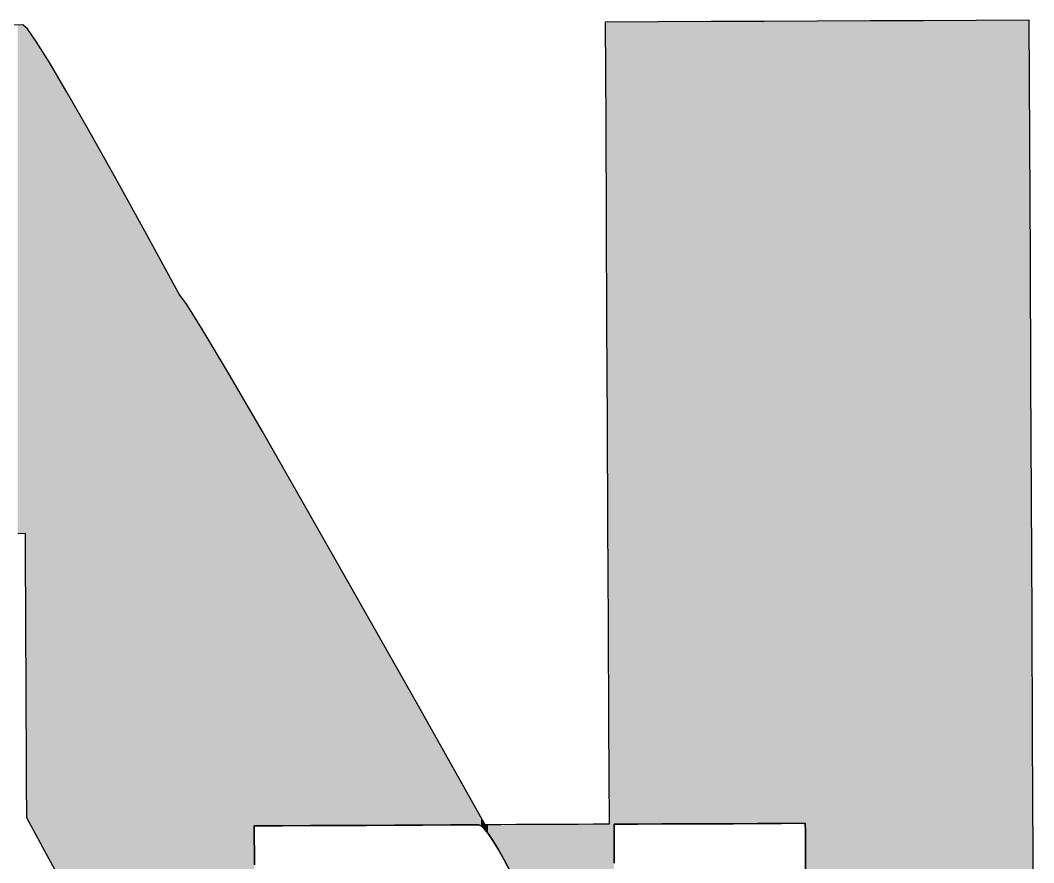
# Model space of a CAD drawing. Extents: x 4.5 to 35.8, y -15.7 to -10.4.
# Drawn here: x 32.096 to 35.246, y -12.997 to -10.378 of the extents above; entities that cross this region are included whole.
import ezdxf

# ---------------------------------------------------------------- set-up
doc = ezdxf.new("R2010")
doc.units = 0
doc.layers.add('LAYER_1', color=7, linetype='CONTINUOUS')

# ---------------------------------------------------------------- blocks, each defined once
blk = doc.blocks.new('*U7')
at = {"layer": 'LAYER_1', "color": 7}
for points in [[(32.1039, -11.9732), (32.0881, -10.3924), (32.1039, -10.3923)], [(32.0881, -11.9733), (32.0881, -10.3924), (32.1039, -11.9732)], [(32.1039, -11.9732), (32.1039, -10.3923), (32.1112, -11.9732)], [(32.1112, -11.9732), (32.1039, -10.3923), (32.1112, -10.399)], [(33.9154, -10.6958), (33.9139, -10.3841), (33.9154, -10.3841)], [(33.9154, -10.6958), (33.9154, -10.3841), (33.9169, -11.0075)], [(33.9169, -11.0075), (33.9154, -10.3841), (33.9169, -10.3841)], [(33.9169, -11.0075), (33.9169, -10.3841), (33.9183, -11.3192)], [(33.9183, -11.3192), (33.9169, -10.3841), (33.9183, -10.3841)], [(33.9183, -11.3192), (33.9183, -10.3841), (33.9198, -11.6308)], [(33.9198, -11.6308), (33.9183, -10.3841), (33.9198, -10.3841)], [(33.9198, -11.6308), (33.9198, -10.3841), (33.9213, -11.9425)], [(33.9213, -11.9425), (33.9198, -10.3841), (33.9213, -10.3841)], [(33.9213, -11.9425), (33.9213, -10.3841), (33.9228, -12.2542)], [(33.9228, -12.2542), (33.9213, -10.3841), (33.9228, -10.3841)], [(33.9228, -12.2542), (33.9228, -10.3841), (33.9231, -12.322)], [(33.9231, -12.322), (33.9228, -10.3841), (33.9231, -10.3841)], [(33.9231, -12.322), (33.9231, -10.3841), (33.9243, -12.5659)], [(33.9243, -12.5659), (33.9231, -10.3841), (33.9243, -10.3841)], [(33.9258, -12.8776), (33.9243, -10.3841), (33.9258, -10.384)], [(33.9243, -12.5659), (33.9243, -10.3841), (33.9258, -12.8776)], [(33.9258, -13.0713), (33.9258, -10.384), (33.931, -13.0712)], [(33.931, -13.0712), (33.9258, -10.384), (33.931, -10.384)], [(33.931, -13.0712), (33.931, -10.384), (33.9412, -13.0712)], [(33.9412, -13.0712), (33.931, -10.384), (33.9412, -10.384)], [(33.9412, -12.8775), (33.9412, -10.384), (33.9413, -12.8775)], [(33.9413, -12.8775), (33.9412, -10.384), (33.9413, -10.384)], [(33.9413, -12.8775), (33.9413, -10.384), (33.9413, -12.8775)], [(33.9413, -12.8775), (33.9413, -10.384), (33.9413, -10.384)], [(33.9413, -12.8775), (33.9413, -10.384), (33.9414, -12.8775)], [(33.9414, -12.8775), (33.9413, -10.384), (33.9414, -10.384)], [(33.9414, -12.8775), (33.9414, -10.384), (33.9415, -12.8775)], [(33.9415, -12.8775), (33.9414, -10.384), (33.9415, -10.384)], [(33.9415, -12.8775), (33.9415, -10.384), (33.9416, -12.8775)], [(33.9416, -12.8775), (33.9415, -10.384), (33.9416, -10.384)], [(33.9416, -12.8775), (33.9416, -10.384), (33.9416, -12.8775)], [(33.9416, -12.8775), (33.9416, -10.384), (33.9416, -10.384)], [(33.9416, -12.8775), (33.9416, -10.384), (33.9417, -12.8775)], [(33.9417, -12.8775), (33.9416, -10.384), (33.9417, -10.384)], [(33.9417, -12.8775), (33.9417, -10.384), (33.9418, -12.8775)], [(33.9418, -12.8775), (33.9417, -10.384), (33.9418, -10.384)], [(33.9418, -12.8775), (33.9418, -10.384), (33.9425, -12.8775)], [(33.9425, -12.8775), (33.9418, -10.384), (33.9425, -10.384)], [(33.9425, -12.8775), (33.9425, -10.384), (33.9444, -12.8775)], [(33.9444, -12.8775), (33.9425, -10.384), (33.9444, -10.384)], [(33.9444, -12.8775), (33.9444, -10.384), (33.9474, -12.8775)], [(33.9474, -12.8775), (33.9444, -10.384), (33.9474, -10.384)], [(33.9516, -12.8774), (33.9474, -10.384), (33.9516, -10.3839)], [(33.9474, -12.8775), (33.9474, -10.384), (33.9516, -12.8774)], [(33.9516, -12.8774), (33.9516, -10.3839), (33.954, -12.8774)], [(33.954, -12.8774), (33.9516, -10.3839), (33.954, -10.3839)], [(33.954, -12.8774), (33.954, -10.3839), (33.957, -12.8774)], [(33.957, -12.8774), (33.954, -10.3839), (33.957, -10.3839)], [(33.957, -12.8774), (33.957, -10.3839), (33.9636, -12.8774)], [(33.9636, -12.8774), (33.957, -10.3839), (33.9636, -10.3839)], [(33.9703, -12.8774), (33.9636, -10.3839), (33.9703, -10.3838)], [(33.9636, -12.8774), (33.9636, -10.3839), (33.9703, -12.8774)], [(33.9703, -12.8774), (33.9703, -10.3838), (33.9713, -12.8773)], [(33.9713, -12.8773), (33.9703, -10.3838), (33.9713, -10.3838)], [(33.9713, -12.8773), (33.9713, -10.3838), (33.9716, -12.8773)], [(33.9716, -12.8773), (33.9713, -10.3838), (33.9716, -10.3838)], [(33.9716, -12.8773), (33.9716, -10.3838), (33.9729, -12.8773)], [(33.9729, -12.8773), (33.9716, -10.3838), (33.9729, -10.3838)], [(33.9729, -12.8773), (33.9729, -10.3838), (33.9742, -12.8773)], [(33.9742, -12.8773), (33.9729, -10.3838), (33.9742, -10.3838)], [(33.9742, -12.8773), (33.9742, -10.3838), (33.9754, -12.8773)], [(33.9754, -12.8773), (33.9742, -10.3838), (33.9754, -10.3838)], [(33.9754, -12.8773), (33.9754, -10.3838), (33.9767, -12.8773)], [(33.9767, -12.8773), (33.9754, -10.3838), (33.9767, -10.3838)], [(33.9767, -12.8773), (33.9767, -10.3838), (33.978, -12.8773)], [(33.978, -12.8773), (33.9767, -10.3838), (33.978, -10.3838)], [(33.978, -12.8773), (33.978, -10.3838), (33.9793, -12.8773)], [(33.9793, -12.8773), (33.978, -10.3838), (33.9793, -10.3838)], [(33.9793, -12.8773), (33.9793, -10.3838), (33.9803, -12.8773)], [(33.9803, -12.8773), (33.9793, -10.3838), (33.9803, -10.3838)], [(33.9803, -12.8773), (33.9803, -10.3838), (33.9803, -12.8773)], [(33.9803, -12.8773), (33.9803, -10.3838), (33.9803, -10.3838)], [(33.9803, -12.8773), (33.9803, -10.3838), (33.9803, -12.8773)], [(33.9803, -12.8773), (33.9803, -10.3838), (33.9803, -10.3838)], [(33.9803, -12.8773), (33.9803, -10.3838), (33.9804, -12.8773)], [(33.9804, -12.8773), (33.9803, -10.3838), (33.9804, -10.3838)], [(33.9804, -12.8773), (33.9804, -10.3838), (33.9804, -12.8773)], [(33.9804, -12.8773), (33.9804, -10.3838), (33.9804, -10.3838)], [(33.9804, -12.8773), (33.9804, -10.3838), (33.9804, -12.8773)], [(33.9804, -12.8773), (33.9804, -10.3838), (33.9804, -10.3838)], [(33.9804, -12.8773), (33.9804, -10.3838), (33.9805, -12.8773)], [(33.9805, -12.8773), (33.9804, -10.3838), (33.9805, -10.3838)], [(34.0155, -12.8771), (33.9805, -10.3838), (34.0155, -10.3836)], [(33.9805, -12.8773), (33.9805, -10.3838), (33.9805, -12.8773)], [(33.9805, -12.8773), (33.9805, -10.3838), (33.9805, -10.3838)], [(33.9805, -12.8773), (33.9805, -10.3838), (33.9805, -12.8773)], [(33.9805, -12.8773), (33.9805, -10.3838), (33.9805, -10.3838)], [(33.9805, -12.8773), (33.9805, -10.3838), (34.0155, -12.8771)], [(34.0155, -12.8771), (34.0155, -10.3836), (34.0161, -12.8771)], [(34.0161, -12.8771), (34.0155, -10.3836), (34.0161, -10.3836)], [(34.0786, -12.8768), (34.0161, -10.3836), (34.0786, -10.3834)], [(34.0161, -12.8771), (34.0161, -10.3836), (34.0786, -12.8768)], [(34.0898, -12.8768), (34.0786, -10.3834), (34.0898, -10.3833)], [(34.0786, -12.8768), (34.0786, -10.3834), (34.0898, -12.8768)], [(34.0898, -12.8768), (34.0898, -10.3833), (34.0905, -12.8768)], [(34.0905, -12.8768), (34.0898, -10.3833), (34.0905, -10.3833)], [(34.1642, -12.8765), (34.0905, -10.3833), (34.1642, -10.383)], [(34.0905, -12.8768), (34.0905, -10.3833), (34.1642, -12.8765)], [(34.1642, -12.8765), (34.1642, -10.383), (34.1649, -12.8765)], [(34.1649, -12.8765), (34.1642, -10.383), (34.1649, -10.383)], [(34.1649, -12.8765), (34.1649, -10.383), (34.1699, -12.8764)], [(34.1699, -12.8764), (34.1649, -10.383), (34.1699, -10.383)], [(34.2385, -12.8761), (34.1699, -10.383), (34.2385, -10.3827)], [(34.1699, -12.8764), (34.1699, -10.383), (34.2385, -12.8761)], [(34.2385, -12.8761), (34.2385, -10.3827), (34.2392, -12.8761)], [(34.2392, -12.8761), (34.2385, -10.3827), (34.2392, -10.3827)], [(34.2434, -12.8761), (34.2392, -10.3827), (34.2434, -10.3826)], [(34.2392, -12.8761), (34.2392, -10.3827), (34.2434, -12.8761)], [(34.3128, -12.8758), (34.2434, -10.3826), (34.3128, -10.3823)], [(34.2434, -12.8761), (34.2434, -10.3826), (34.3128, -12.8758)], [(34.3128, -12.8758), (34.3128, -10.3823), (34.3136, -12.8758)], [(34.3136, -12.8758), (34.3128, -10.3823), (34.3136, -10.3823)], [(34.3871, -12.8754), (34.3136, -10.3823), (34.3871, -10.382)], [(34.3136, -12.8758), (34.3136, -10.3823), (34.3871, -12.8754)], [(34.3871, -12.8754), (34.3871, -10.382), (34.3879, -12.8754)], [(34.3879, -12.8754), (34.3871, -10.382), (34.3879, -10.382)], [(34.4081, -12.8753), (34.3879, -10.382), (34.4081, -10.3819)], [(34.3879, -12.8754), (34.3879, -10.382), (34.4081, -12.8753)], [(34.4081, -12.8753), (34.4081, -10.3819), (34.4166, -12.8753)], [(34.4166, -12.8753), (34.4081, -10.3819), (34.4166, -10.3819)], [(34.4614, -12.8751), (34.4166, -10.3819), (34.4614, -10.3817)], [(34.4166, -12.8753), (34.4166, -10.3819), (34.4614, -12.8751)], [(34.4614, -12.8751), (34.4614, -10.3817), (34.4623, -12.8751)], [(34.4623, -12.8751), (34.4614, -10.3817), (34.4623, -10.3817)], [(34.5358, -12.8747), (34.4623, -10.3817), (34.5358, -10.3814)], [(34.4623, -12.8751), (34.4623, -10.3817), (34.5358, -12.8747)], [(34.5358, -12.8747), (34.5358, -10.3814), (34.5359, -12.899)], [(34.5359, -12.899), (34.5358, -10.3814), (34.5359, -10.3814)], [(34.5359, -12.899), (34.5359, -10.3814), (34.536, -12.9232)], [(34.536, -12.9232), (34.5359, -10.3814), (34.536, -10.3814)], [(34.536, -12.9232), (34.536, -10.3814), (34.5361, -12.9474)], [(34.5361, -12.9474), (34.536, -10.3814), (34.5361, -10.3814)], [(34.5361, -12.9474), (34.5361, -10.3814), (34.5362, -12.9717)], [(34.5362, -12.9717), (34.5361, -10.3814), (34.5362, -10.3814)], [(34.5362, -12.9717), (34.5362, -10.3814), (34.5363, -12.9959)], [(34.5363, -12.9959), (34.5362, -10.3814), (34.5363, -10.3814)], [(34.5363, -12.9959), (34.5363, -10.3814), (34.5364, -13.0201)], [(34.5364, -13.0201), (34.5363, -10.3814), (34.5364, -10.3814)], [(34.5364, -13.0201), (34.5364, -10.3814), (34.5365, -13.0444)], [(34.5365, -13.0444), (34.5364, -10.3814), (34.5365, -10.3814)], [(34.5365, -13.0444), (34.5365, -10.3814), (34.5366, -13.0686)], [(34.5366, -13.0686), (34.5365, -10.3814), (34.5366, -10.3814)], [(34.5729, -15.4196), (34.5366, -10.3814), (34.5729, -10.3812)], [(34.5366, -15.4198), (34.5366, -10.3814), (34.5729, -15.4196)], [(34.6634, -15.4192), (34.5729, -10.3812), (34.6634, -10.3808)], [(34.5729, -15.4196), (34.5729, -10.3812), (34.6634, -15.4192)], [(34.7377, -15.4188), (34.6634, -10.3808), (34.7377, -10.3805)], [(34.6634, -15.4192), (34.6634, -10.3808), (34.7377, -15.4188)], [(34.8663, -15.4182), (34.7377, -10.3805), (34.8663, -10.3799)], [(34.7377, -15.4188), (34.7377, -10.3805), (34.8663, -15.4182)], [(34.8663, -14.5056), (34.8663, -10.3799), (34.8664, -14.5056)], [(34.8664, -14.5056), (34.8663, -10.3799), (34.8664, -10.3799)], [(34.8664, -14.5056), (34.8664, -10.3799), (34.8665, -14.5056)], [(34.8665, -14.5056), (34.8664, -10.3799), (34.8665, -10.3799)], [(34.8665, -14.5056), (34.8665, -10.3799), (34.8667, -14.5056)], [(34.8667, -14.5056), (34.8665, -10.3799), (34.8667, -10.3799)], [(34.8667, -14.5056), (34.8667, -10.3799), (34.8668, -14.5056)], [(34.8668, -14.5056), (34.8667, -10.3799), (34.8668, -10.3799)], [(34.8668, -14.5056), (34.8668, -10.3799), (34.8669, -14.5056)], [(34.8669, -14.5056), (34.8668, -10.3799), (34.8669, -10.3799)], [(34.8669, -14.5056), (34.8669, -10.3799), (34.8671, -14.5056)], [(34.8671, -14.5056), (34.8669, -10.3799), (34.8671, -10.3799)], [(34.8671, -14.5056), (34.8671, -10.3799), (34.8672, -14.5056)], [(34.8672, -14.5056), (34.8671, -10.3799), (34.8672, -10.3799)], [(34.8672, -14.5056), (34.8672, -10.3799), (34.8673, -14.5056)], [(34.8673, -14.5056), (34.8672, -10.3799), (34.8673, -10.3799)], [(34.9024, -14.5054), (34.8673, -10.3799), (34.9024, -10.3797)], [(34.8673, -14.5056), (34.8673, -10.3799), (34.9024, -14.5054)], [(34.9024, -14.5054), (34.9024, -10.3797), (34.9101, -14.5054)], [(34.9101, -14.5054), (34.9024, -10.3797), (34.9101, -10.3797)], [(34.9329, -14.5053), (34.9101, -10.3797), (34.9329, -10.3796)], [(34.9101, -14.5054), (34.9101, -10.3797), (34.9329, -14.5053)], [(34.9329, -14.5053), (34.9329, -10.3796), (34.934, -14.5052)], [(34.934, -14.5052), (34.9329, -10.3796), (34.934, -10.3796)], [(34.9996, -14.505), (34.934, -10.3796), (34.9996, -10.3793)], [(34.934, -14.5052), (34.934, -10.3796), (34.9996, -14.505)], [(34.9996, -14.505), (34.9996, -10.3793), (35.0006, -14.5049)], [(35.0006, -14.5049), (34.9996, -10.3793), (35.0006, -10.3793)], [(35.0662, -14.5046), (35.0006, -10.3793), (35.0662, -10.379)], [(35.0006, -14.5049), (35.0006, -10.3793), (35.0662, -14.5046)], [(35.0662, -14.5046), (35.0662, -10.379), (35.0672, -14.5046)], [(35.0672, -14.5046), (35.0662, -10.379), (35.0672, -10.379)], [(35.0672, -14.5046), (35.0672, -10.379), (35.0673, -14.5046)], [(35.0673, -14.5046), (35.0672, -10.379), (35.0673, -10.379)], [(35.1329, -14.5043), (35.0673, -10.379), (35.1329, -10.3787)], [(35.0673, -14.5046), (35.0673, -10.379), (35.1329, -14.5043)], [(35.1329, -14.5043), (35.1329, -10.3787), (35.134, -14.5043)], [(35.134, -14.5043), (35.1329, -10.3787), (35.134, -10.3787)], [(35.1569, -14.5042), (35.134, -10.3787), (35.1569, -10.3786)], [(35.134, -14.5043), (35.134, -10.3787), (35.1569, -14.5042)], [(35.1996, -14.504), (35.1569, -10.3786), (35.1996, -10.3784)], [(35.1569, -14.5042), (35.1569, -10.3786), (35.1996, -14.504)], [(35.1996, -14.504), (35.1996, -10.3784), (35.2006, -14.504)], [(35.2006, -14.504), (35.1996, -10.3784), (35.2006, -10.3784)], [(35.2319, -14.5039), (35.2006, -10.3784), (35.2319, -10.3783)], [(35.2006, -14.504), (35.2006, -10.3784), (35.2319, -14.5039)], [(35.2319, -14.5039), (35.2319, -10.3783), (35.2336, -14.5039)], [(35.2336, -14.5039), (35.2319, -10.3783), (35.2336, -10.7493)], [(32.1112, -11.9732), (32.1112, -10.399), (32.1117, -12.0837)], [(32.1117, -12.0837), (32.1112, -10.399), (32.1117, -10.3994)], [(32.1117, -12.0837), (32.1117, -10.3994), (32.1122, -12.1941)], [(32.1122, -12.1941), (32.1117, -10.3994), (32.1122, -10.3999)], [(32.1122, -12.1941), (32.1122, -10.3999), (32.1127, -12.3046)], [(32.1127, -12.3046), (32.1122, -10.3999), (32.1127, -10.4004)], [(32.1127, -12.3046), (32.1127, -10.4004), (32.1133, -12.4151)], [(32.1133, -12.4151), (32.1127, -10.4004), (32.1133, -10.4009)], [(32.1133, -12.4151), (32.1133, -10.4009), (32.1138, -12.5255)], [(32.1138, -12.5255), (32.1133, -10.4009), (32.1138, -10.4013)], [(32.1138, -12.5255), (32.1138, -10.4013), (32.1143, -12.636)], [(32.1143, -12.636), (32.1138, -10.4013), (32.1143, -10.4018)], [(32.1143, -12.636), (32.1143, -10.4018), (32.1148, -12.7465)], [(32.1148, -12.7465), (32.1143, -10.4018), (32.1148, -10.4023)], [(32.1148, -12.7465), (32.1148, -10.4023), (32.1153, -12.8569)], [(32.1153, -12.8569), (32.1148, -10.4023), (32.1153, -10.4027)], [(32.1153, -12.8569), (32.1153, -10.4027), (32.1183, -12.8623)], [(32.1183, -12.8623), (32.1153, -10.4027), (32.1183, -10.4054)], [(32.1183, -12.8623), (32.1183, -10.4054), (32.1459, -12.9134)], [(32.1459, -12.9134), (32.1183, -10.4054), (32.1459, -10.4446)], [(32.1459, -12.9134), (32.1459, -10.4446), (32.1848, -12.9853)], [(32.1848, -12.9853), (32.1459, -10.4446), (32.1848, -10.5069)], [(32.1848, -12.9853), (32.1848, -10.5069), (32.1868, -12.9889)], [(32.1868, -12.9889), (32.1848, -10.5069), (32.1868, -10.5101)], [(32.1868, -12.9889), (32.1868, -10.5101), (32.2409, -13.0871)], [(32.2409, -13.0871), (32.1868, -10.5101), (32.2409, -10.6016)], [(32.2409, -13.0871), (32.2409, -10.6016), (32.2687, -13.1375)], [(32.2687, -13.1375), (32.2409, -10.6016), (32.2687, -10.6503)], [(32.2687, -13.1375), (32.2687, -10.6503), (32.3082, -13.2083)], [(32.3082, -13.2083), (32.2687, -10.6503), (32.3082, -10.7194)], [(32.3082, -13.2083), (32.3082, -10.7194), (32.3671, -13.3135)], [(32.3671, -13.3135), (32.3082, -10.7194), (32.3671, -10.8244)], [(35.2336, -14.5039), (35.2336, -10.7493), (35.2353, -14.5039)], [(35.2353, -14.5039), (35.2336, -10.7493), (35.2353, -11.1204)], [(32.3671, -13.3135), (32.3671, -10.8244), (32.3889, -13.3521)], [(32.3889, -13.3521), (32.3671, -10.8244), (32.3889, -10.8633)], [(32.3889, -13.3521), (32.3889, -10.8633), (32.48, -13.5133)], [(32.48, -13.5133), (32.3889, -10.8633), (32.48, -11.0284)], [(32.48, -13.5133), (32.48, -11.0284), (32.4828, -13.5182)], [(32.4828, -13.5182), (32.48, -11.0284), (32.4828, -11.0335)], [(32.4828, -13.5182), (32.4828, -11.0335), (32.5898, -13.7061)], [(32.5898, -13.7061), (32.4828, -11.0335), (32.5898, -11.2298)], [(35.2353, -14.5039), (35.2353, -11.1204), (35.2371, -14.5038)], [(35.2371, -14.5038), (35.2353, -11.1204), (35.2371, -11.4914)], [(32.5898, -13.7061), (32.5898, -11.2298), (32.6074, -13.7369)], [(32.6074, -13.7369), (32.5898, -11.2298), (32.6074, -11.2534)], [(32.6074, -13.7369), (32.6074, -11.2534), (32.6138, -13.7481)], [(32.6138, -13.7481), (32.6074, -11.2534), (32.6138, -11.262)], [(32.6138, -13.7481), (32.6138, -11.262), (32.6648, -13.837)], [(32.6648, -13.837), (32.6138, -11.262), (32.6648, -11.3438)], [(32.6648, -13.837), (32.6648, -11.3438), (32.743, -13.9731)], [(32.743, -13.9731), (32.6648, -11.3438), (32.743, -11.4754)], [(32.743, -13.9731), (32.743, -11.4754), (32.7494, -13.9843)], [(32.7494, -13.9843), (32.743, -11.4754), (32.7494, -11.4865)], [(32.7494, -13.9843), (32.7494, -11.4865), (32.8232, -14.1122)], [(32.8232, -14.1122), (32.7494, -11.4865), (32.8232, -11.6136)], [(35.2371, -14.5038), (35.2371, -11.4914), (35.2388, -14.5038)], [(35.2388, -14.5038), (35.2371, -11.4914), (35.2388, -11.8625)], [(32.8232, -12.8824), (32.8232, -11.6136), (32.8233, -12.8824)], [(32.8233, -12.8824), (32.8232, -11.6136), (32.8233, -11.6138)], [(32.8233, -12.8824), (32.8233, -11.6138), (32.8234, -12.8824)], [(32.8234, -12.8824), (32.8233, -11.6138), (32.8234, -11.6139)], [(32.8234, -12.8824), (32.8234, -11.6139), (32.8235, -12.8824)], [(32.8235, -12.8824), (32.8234, -11.6139), (32.8235, -11.6141)], [(32.8235, -12.8824), (32.8235, -11.6141), (32.8237, -12.8824)], [(32.8237, -12.8824), (32.8235, -11.6141), (32.8237, -11.6143)], [(32.8237, -12.8824), (32.8237, -11.6143), (32.8238, -12.8824)], [(32.8238, -12.8824), (32.8237, -11.6143), (32.8238, -11.6145)], [(32.8238, -12.8824), (32.8238, -11.6145), (32.8239, -12.8824)], [(32.8239, -12.8824), (32.8238, -11.6145), (32.8239, -11.6147)], [(32.8239, -12.8824), (32.8239, -11.6147), (32.824, -12.8824)], [(32.824, -12.8824), (32.8239, -11.6147), (32.824, -11.6149)], [(32.824, -12.8824), (32.824, -11.6149), (32.8241, -12.8824)], [(32.8241, -12.8824), (32.824, -11.6149), (32.8241, -11.6151)], [(32.8241, -12.8824), (32.8241, -11.6151), (32.8483, -12.8823)], [(32.8483, -12.8823), (32.8241, -11.6151), (32.8483, -11.6568)], [(32.8483, -12.8823), (32.8483, -11.6568), (32.9059, -12.8821)], [(32.9059, -12.8821), (32.8483, -11.6568), (32.9059, -11.7572)], [(32.9059, -12.8821), (32.9059, -11.7572), (32.9104, -12.8821)], [(32.9104, -12.8821), (32.9059, -11.7572), (32.9104, -11.7651)], [(32.9104, -12.8821), (32.9104, -11.7651), (32.9266, -12.882)], [(32.9266, -12.882), (32.9104, -11.7651), (32.9266, -11.7934)], [(32.9266, -12.882), (32.9266, -11.7934), (32.9807, -12.8818)], [(32.9807, -12.8818), (32.9266, -11.7934), (32.9807, -11.8878)], [(35.2388, -14.5038), (35.2388, -11.8625), (35.2405, -14.5038)], [(35.2405, -14.5038), (35.2388, -11.8625), (35.2405, -12.2335)], [(32.9807, -12.8818), (32.9807, -11.8878), (32.9976, -12.8817)], [(32.9976, -12.8817), (32.9807, -11.8878), (32.9976, -11.9174)], [(32.9976, -12.8817), (32.9976, -11.9174), (33.0291, -12.8816)], [(33.0291, -12.8816), (32.9976, -11.9174), (33.0291, -11.9729)], [(33.0291, -12.8816), (33.0291, -11.9729), (33.077, -12.8814)], [(33.077, -12.8814), (33.0291, -11.9729), (33.077, -12.0571)], [(33.077, -12.8814), (33.077, -12.0571), (33.0848, -12.8813)], [(33.0848, -12.8813), (33.077, -12.0571), (33.0848, -12.0708)], [(33.0848, -12.8813), (33.0848, -12.0708), (33.1206, -12.8812)], [(33.1206, -12.8812), (33.0848, -12.0708), (33.1206, -12.1337)], [(33.1206, -12.8812), (33.1206, -12.1337), (33.1317, -12.8811)], [(33.1317, -12.8811), (33.1206, -12.1337), (33.1317, -12.1533)], [(33.1317, -12.8811), (33.1317, -12.1533), (33.1404, -12.8811)], [(33.1404, -12.8811), (33.1317, -12.1533), (33.1404, -12.1686)], [(33.1404, -12.8811), (33.1404, -12.1686), (33.1641, -12.881)], [(33.1641, -12.881), (33.1404, -12.1686), (33.1641, -12.2106)], [(33.1641, -12.881), (33.1641, -12.2106), (33.1719, -12.881)], [(33.1719, -12.881), (33.1641, -12.2106), (33.1719, -12.2244)], [(33.1719, -12.881), (33.1719, -12.2244), (33.2077, -12.8808)], [(33.2077, -12.8808), (33.1719, -12.2244), (33.2077, -12.2877)], [(35.2405, -14.5038), (35.2405, -12.2335), (35.2422, -14.5038)], [(35.2422, -14.5038), (35.2405, -12.2335), (35.2422, -12.6045)], [(33.2077, -12.8808), (33.2077, -12.2877), (33.2342, -12.8807)], [(33.2342, -12.8807), (33.2077, -12.2877), (33.2342, -12.3346)], [(33.2342, -12.8807), (33.2342, -12.3346), (33.2513, -12.8806)], [(33.2513, -12.8806), (33.2342, -12.3346), (33.2513, -12.3649)], [(33.2513, -12.8806), (33.2513, -12.3649), (33.2591, -12.8806)], [(33.2591, -12.8806), (33.2513, -12.3649), (33.2591, -12.3787)], [(33.2591, -12.8806), (33.2591, -12.3787), (33.2949, -12.8805)], [(33.2949, -12.8805), (33.2591, -12.3787), (33.2949, -12.4419)], [(33.2949, -12.8805), (33.2949, -12.4419), (33.3271, -12.8803)], [(33.3271, -12.8803), (33.2949, -12.4419), (33.3271, -12.499)], [(33.3271, -12.8803), (33.3271, -12.499), (33.3367, -12.8803)], [(33.3367, -12.8803), (33.3271, -12.499), (33.3367, -12.516)], [(33.3367, -12.8803), (33.3367, -12.516), (33.3384, -12.8803)], [(33.3384, -12.8803), (33.3367, -12.516), (33.3384, -12.5191)], [(33.3384, -12.8803), (33.3384, -12.5191), (33.3463, -12.8802)], [(33.3463, -12.8802), (33.3384, -12.5191), (33.3463, -12.5331)], [(33.3463, -12.8802), (33.3463, -12.5331), (33.382, -12.8801)], [(33.382, -12.8801), (33.3463, -12.5331), (33.382, -12.5965)], [(33.382, -12.8801), (33.382, -12.5965), (33.4256, -12.8799)], [(33.4256, -12.8799), (33.382, -12.5965), (33.4256, -12.6739)], [(35.2422, -14.5038), (35.2422, -12.6045), (35.2439, -14.5038)], [(35.2439, -14.5038), (35.2422, -12.6045), (35.2439, -12.9756)], [(33.4256, -12.8799), (33.4256, -12.6739), (33.4261, -12.8799)], [(33.4261, -12.8799), (33.4256, -12.6739), (33.4261, -12.6748)], [(33.4261, -12.8799), (33.4261, -12.6748), (33.4266, -12.8799)], [(33.4266, -12.8799), (33.4261, -12.6748), (33.4266, -12.6757)], [(33.4266, -12.8799), (33.4266, -12.6757), (33.4271, -12.8799)], [(33.4271, -12.8799), (33.4266, -12.6757), (33.4271, -12.6766)], [(33.4271, -12.8799), (33.4271, -12.6766), (33.4276, -12.8799)], [(33.4276, -12.8799), (33.4271, -12.6766), (33.4276, -12.6775)], [(33.4276, -12.8799), (33.4276, -12.6775), (33.4281, -12.8799)], [(33.4281, -12.8799), (33.4276, -12.6775), (33.4281, -12.6784)], [(33.4281, -12.8799), (33.4281, -12.6784), (33.4286, -12.8799)], [(33.4286, -12.8799), (33.4281, -12.6784), (33.4286, -12.6793)], [(33.4286, -12.8799), (33.4286, -12.6793), (33.4291, -12.8799)], [(33.4291, -12.8799), (33.4286, -12.6793), (33.4291, -12.6801)], [(33.4291, -12.8799), (33.4291, -12.6801), (33.4296, -12.8799)], [(33.4296, -12.8799), (33.4291, -12.6801), (33.4296, -12.681)], [(33.4296, -12.8799), (33.4296, -12.681), (33.4335, -12.8799)], [(33.4335, -12.8799), (33.4296, -12.681), (33.4335, -12.688)], [(33.4335, -12.8799), (33.4335, -12.688), (33.4393, -12.8799)], [(33.4393, -12.8799), (33.4335, -12.688), (33.4393, -12.6982)], [(33.4393, -12.8799), (33.4393, -12.6982), (33.5207, -12.8795)], [(33.5207, -12.8795), (33.4393, -12.6982), (33.5207, -12.8429)], [(33.5207, -12.8795), (33.5207, -12.8429), (33.5281, -12.8825)], [(33.5281, -12.8825), (33.5207, -12.8429), (33.5281, -12.8562)], [(33.5281, -12.8825), (33.5281, -12.8562), (33.5379, -12.8915)], [(33.5379, -12.8915), (33.5281, -12.8562), (33.5379, -12.8736)], [(33.5379, -12.8915), (33.5379, -12.8736), (33.5411, -12.8954)], [(33.5411, -12.8954), (33.5379, -12.8736), (33.5411, -12.8792)], [(33.5411, -12.8954), (33.5411, -12.8792), (33.5418, -12.8963)], [(33.5418, -12.8963), (33.5411, -12.8792), (33.5418, -12.8792)], [(33.5418, -12.8963), (33.5418, -12.8792), (33.55, -12.9066)], [(33.55, -12.9066), (33.5418, -12.8792), (33.55, -12.8792)], [(33.5644, -12.9277), (33.55, -12.8792), (33.5644, -12.8791)], [(33.55, -12.9066), (33.55, -12.8792), (33.5644, -12.9277)], [(33.581, -12.9549), (33.5644, -12.8791), (33.581, -12.879)], [(33.5644, -12.9277), (33.5644, -12.8791), (33.581, -12.9549)], [(33.581, -12.9549), (33.581, -12.879), (33.5892, -12.9693)], [(33.5892, -12.9693), (33.581, -12.879), (33.5892, -12.879)], [(33.5892, -12.9693), (33.5892, -12.879), (33.5999, -12.9881)], [(33.5999, -12.9881), (33.5892, -12.879), (33.5999, -12.879)], [(33.621, -13.0273), (33.5999, -12.879), (33.621, -12.8789)], [(33.5999, -12.9881), (33.5999, -12.879), (33.621, -13.0273)], [(33.6373, -13.0589), (33.621, -12.8789), (33.6373, -12.8788)], [(33.621, -13.0273), (33.621, -12.8789), (33.6373, -13.0589)], [(33.6373, -13.0589), (33.6373, -12.8788), (33.6443, -13.0725)], [(33.6443, -13.0725), (33.6373, -12.8788), (33.6443, -12.8788)], [(33.6548, -15.4239), (33.6443, -12.8788), (33.6548, -12.8787)], [(33.6443, -15.4239), (33.6443, -12.8788), (33.6548, -15.4239)], [(33.6763, -13.0725), (33.6548, -12.8787), (33.6763, -12.8786)], [(33.6548, -13.0727), (33.6548, -12.8787), (33.6763, -13.0725)], [(33.6763, -13.0725), (33.6763, -12.8786), (33.6853, -13.0725)], [(33.6853, -13.0725), (33.6763, -12.8786), (33.6853, -12.8786)], [(33.6853, -13.0725), (33.6853, -12.8786), (33.6906, -13.0725)], [(33.6906, -13.0725), (33.6853, -12.8786), (33.6906, -12.8786)], [(33.7174, -13.0723), (33.6906, -12.8786), (33.7174, -12.8785)], [(33.6906, -13.0725), (33.6906, -12.8786), (33.7174, -13.0723)], [(33.7265, -13.0723), (33.7174, -12.8785), (33.7265, -12.8784)], [(33.7174, -13.0723), (33.7174, -12.8785), (33.7265, -13.0723)], [(33.7265, -13.0723), (33.7265, -12.8784), (33.7334, -13.0723)], [(33.7334, -13.0723), (33.7265, -12.8784), (33.7334, -12.8784)], [(33.7624, -13.0721), (33.7334, -12.8784), (33.7624, -12.8783)], [(33.7334, -13.0723), (33.7334, -12.8784), (33.7624, -13.0721)], [(33.7733, -13.0721), (33.7624, -12.8783), (33.7733, -12.8782)], [(33.7624, -13.0721), (33.7624, -12.8783), (33.7733, -13.0721)], [(33.7733, -13.0721), (33.7733, -12.8782), (33.7815, -13.072)], [(33.7815, -13.072), (33.7733, -12.8782), (33.7815, -12.8782)], [(33.7983, -13.0719), (33.7815, -12.8782), (33.7983, -12.8781)], [(33.7815, -13.072), (33.7815, -12.8782), (33.7983, -13.0719)], [(33.8227, -13.0718), (33.7983, -12.8781), (33.8227, -12.878)], [(33.7983, -13.0719), (33.7983, -12.8781), (33.8227, -13.0718)], [(33.8227, -13.0718), (33.8227, -12.878), (33.8296, -13.0718)], [(33.8296, -13.0718), (33.8227, -12.878), (33.8296, -12.878)], [(33.8296, -13.0718), (33.8296, -12.878), (33.8342, -13.0717)], [(33.8342, -13.0717), (33.8296, -12.878), (33.8342, -12.878)], [(33.8654, -13.0716), (33.8342, -12.878), (33.8654, -12.8778)], [(33.8342, -13.0717), (33.8342, -12.878), (33.8654, -13.0716)], [(33.8654, -13.0716), (33.8654, -12.8778), (33.87, -13.0716)], [(33.87, -13.0716), (33.8654, -12.8778), (33.87, -12.8778)], [(33.87, -13.0716), (33.87, -12.8778), (33.8777, -13.0715)], [(33.8777, -13.0715), (33.87, -12.8778), (33.8777, -12.8778)], [(33.9015, -13.0714), (33.8777, -12.8778), (33.9015, -12.8777)], [(33.8777, -13.0715), (33.8777, -12.8778), (33.9015, -13.0714)], [(33.9015, -13.0714), (33.9015, -12.8777), (33.9059, -13.0714)], [(33.9059, -13.0714), (33.9015, -12.8777), (33.9059, -12.8777)], [(33.9139, -13.0713), (33.9059, -12.8777), (33.9139, -12.8776)], [(33.9059, -13.0714), (33.9059, -12.8777), (33.9139, -13.0713)], [(33.9139, -13.0713), (33.9139, -12.8776), (33.9154, -13.0713)], [(33.9154, -13.0713), (33.9139, -12.8776), (33.9154, -12.8776)], [(33.9154, -13.0713), (33.9154, -12.8776), (33.9169, -13.0713)], [(33.9169, -13.0713), (33.9154, -12.8776), (33.9169, -12.8776)], [(33.9169, -13.0713), (33.9169, -12.8776), (33.9183, -13.0713)], [(33.9183, -13.0713), (33.9169, -12.8776), (33.9183, -12.8776)], [(33.9183, -13.0713), (33.9183, -12.8776), (33.9198, -13.0713)], [(33.9198, -13.0713), (33.9183, -12.8776), (33.9198, -12.8776)], [(33.9198, -13.0713), (33.9198, -12.8776), (33.9213, -13.0713)], [(33.9213, -13.0713), (33.9198, -12.8776), (33.9213, -12.8776)], [(33.9213, -13.0713), (33.9213, -12.8776), (33.9228, -13.0713)], [(33.9228, -13.0713), (33.9213, -12.8776), (33.9228, -12.8776)], [(33.9228, -13.0713), (33.9228, -12.8776), (33.9231, -13.0713)], [(33.9231, -13.0713), (33.9228, -12.8776), (33.9231, -12.8776)], [(33.9231, -13.0713), (33.9231, -12.8776), (33.9243, -13.0713)], [(33.9243, -13.0713), (33.9231, -12.8776), (33.9243, -12.8776)], [(33.9243, -13.0713), (33.9243, -12.8776), (33.9258, -13.0713)], [(33.9258, -13.0713), (33.9243, -12.8776), (33.9258, -12.8776)], [(33.9412, -13.0712), (33.9412, -12.8775), (33.9413, -13.0712)], [(33.9413, -13.0712), (33.9412, -12.8775), (33.9413, -12.9017)], [(32.8232, -14.1122), (32.8232, -12.8824), (32.8233, -14.1124)], [(32.8233, -14.1124), (32.8232, -12.8824), (32.8233, -12.9067)], [(32.8233, -14.1124), (32.8233, -12.9067), (32.8234, -14.1126)], [(32.8234, -14.1126), (32.8233, -12.9067), (32.8234, -12.9309)], [(33.9413, -13.0712), (33.9413, -12.9017), (33.9413, -13.0712)], [(33.9413, -13.0712), (33.9413, -12.9017), (33.9413, -12.9259)], [(32.8234, -14.1126), (32.8234, -12.9309), (32.8235, -14.1128)], [(32.8235, -14.1128), (32.8234, -12.9309), (32.8235, -12.9552)], [(33.9413, -13.0712), (33.9413, -12.9259), (33.9414, -13.0712)], [(33.9414, -13.0712), (33.9413, -12.9259), (33.9414, -12.9501)], [(32.8235, -14.1128), (32.8235, -12.9552), (32.8237, -14.113)], [(32.8237, -14.113), (32.8235, -12.9552), (32.8237, -12.9794)], [(33.9414, -13.0712), (33.9414, -12.9501), (33.9415, -13.0712)], [(33.9415, -13.0712), (33.9414, -12.9501), (33.9415, -12.9743)], [(33.9415, -13.0712), (33.9415, -12.9743), (33.9416, -13.0712)], [(33.9416, -13.0712), (33.9415, -12.9743), (33.9416, -12.9985)], [(35.2439, -14.5038), (35.2439, -12.9756), (35.2456, -14.5038)], [(35.2456, -14.5038), (35.2439, -12.9756), (35.2456, -13.3466)], [(32.8237, -14.113), (32.8237, -12.9794), (32.8238, -14.1132)], [(32.8238, -14.1132), (32.8237, -12.9794), (32.8238, -13.0036)]]:
    blk.add_solid(points, dxfattribs=at)
blk = doc.blocks.new('BLOCK_2')
at = {"layer": 'LAYER_1'}
for points in [[(35.2456, -13.3466), (35.2439, -12.9756), (35.2422, -12.6045), (35.2405, -12.2335), (35.2388, -11.8625), (35.2371, -11.4914), (35.2353, -11.1204), (35.2336, -10.7493), (35.2319, -10.3783), (35.0672, -10.379), (34.9024, -10.3797), (34.7377, -10.3805), (34.5729, -10.3812), (34.4081, -10.3819), (34.2434, -10.3826), (34.0786, -10.3834), (33.9139, -10.3841), (33.9154, -10.6958), (33.9169, -11.0075), (33.9183, -11.3192), (33.9198, -11.6308), (33.9213, -11.9425), (33.9228, -12.2542), (33.9243, -12.5659), (33.9258, -12.8776), (33.8777, -12.8778), (33.8296, -12.878), (33.7815, -12.8782), (33.7334, -12.8784), (33.6853, -12.8786), (33.6373, -12.8788), (33.5892, -12.879), (33.5411, -12.8792), (33.3271, -12.499), (33.1404, -12.1686), (32.9807, -11.8878), (32.8483, -11.6568), (32.743, -11.4754), (32.6648, -11.3438), (32.6138, -11.262), (32.5898, -11.2298), (32.4828, -11.0335), (32.3889, -10.8633), (32.3082, -10.7194), (32.2409, -10.6016), (32.1868, -10.5101), (32.1459, -10.4446), (32.1183, -10.4054), (32.1039, -10.3923), (31.9161, -10.3932)], [(32.0881, -11.9733), (32.1112, -11.9732), (32.1117, -12.0837), (32.1122, -12.1941), (32.1127, -12.3046), (32.1133, -12.4151), (32.1138, -12.5255), (32.1143, -12.636), (32.1148, -12.7465), (32.1153, -12.8569), (32.1848, -12.9853), (32.2687, -13.1375)], [(33.5999, -12.9881), (33.581, -12.9549), (33.5644, -12.9277), (33.55, -12.9066), (33.5379, -12.8915), (33.5281, -12.8825), (33.5207, -12.8795), (33.4335, -12.8799), (33.3463, -12.8802), (33.2591, -12.8806), (33.1719, -12.881), (33.0848, -12.8813), (32.9976, -12.8817), (32.9104, -12.8821), (32.8232, -12.8824), (32.8233, -12.9067), (32.8234, -12.9309), (32.8235, -12.9552), (32.8237, -12.9794), (32.8238, -13.0036)], [(33.621, -13.0273), (33.5999, -12.9881)], [(32.8238, -13.0036), (32.8237, -12.9794), (32.8235, -12.9552), (32.8234, -12.9309), (32.8233, -12.9067), (32.8232, -12.8824), (32.9104, -12.8821), (32.9976, -12.8817), (33.0848, -12.8813), (33.1719, -12.881), (33.2591, -12.8806), (33.3463, -12.8802), (33.4335, -12.8799), (33.5207, -12.8795), (33.5281, -12.8825), (33.5379, -12.8915), (33.55, -12.9066), (33.5644, -12.9277), (33.581, -12.9549), (33.5999, -12.9881), (33.621, -13.0273)], [(33.9416, -12.9985), (33.9415, -12.9743), (33.9414, -12.9501), (33.9413, -12.9259), (33.9413, -12.9017), (33.9412, -12.8775), (34.0155, -12.8771), (34.0898, -12.8768), (34.1642, -12.8765), (34.2385, -12.8761), (34.3128, -12.8758), (34.3871, -12.8754), (34.4614, -12.8751), (34.5358, -12.8747), (34.5359, -12.899), (34.536, -12.9232), (34.5361, -12.9474), (34.5362, -12.9717), (34.5363, -12.9959), (34.5364, -13.0201)], [(34.5364, -13.0201), (34.5363, -12.9959), (34.5362, -12.9717), (34.5361, -12.9474), (34.536, -12.9232), (34.5359, -12.899), (34.5358, -12.8747), (34.4614, -12.8751), (34.3871, -12.8754), (34.3128, -12.8758), (34.2385, -12.8761), (34.1642, -12.8765), (34.0898, -12.8768), (34.0155, -12.8771), (33.9412, -12.8775), (33.9413, -12.9017), (33.9413, -12.9259), (33.9414, -12.9501), (33.9415, -12.9743), (33.9416, -12.9985)]]:
    blk.add_lwpolyline(points, dxfattribs=at)
at = {"layer": 'LAYER_1', "color": 7}
blk.add_blockref('*U7', (0, 0), dxfattribs=at)

msp = doc.modelspace()

# ---------------------------------------------------------------- block references
at = {"layer": 'LAYER_1'}
msp.add_blockref('BLOCK_2', (0, 0), dxfattribs=at)

doc.saveas('drawing.dxf')
